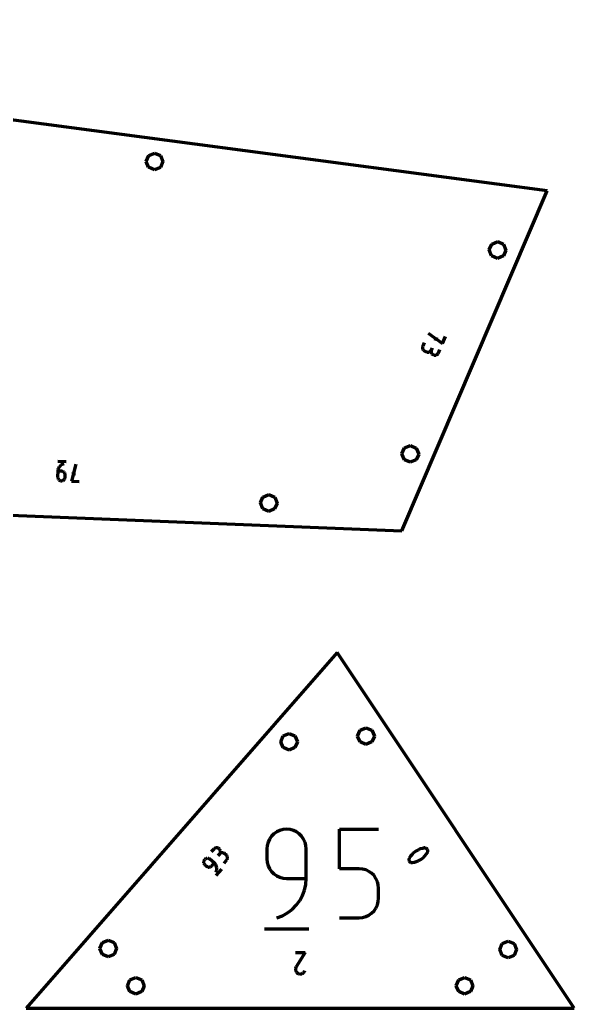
# Model space of a CAD drawing. Header units: inches. Extents: x -100 to 100, y -100 to -26.
# Drawn here: x 94.46 to 99.85, y -78.47 to -68.86 of the extents above; entities that cross this region are included whole.
import ezdxf

# ---------------------------------------------------------------- set-up
doc = ezdxf.new("R2010")
doc.units = ezdxf.units.IN
doc.header["$MEASUREMENT"] = 0
for name, color, linetype, lineweight in [('annotation', 7, 'Continuous', 0), ('boundary', 7, 'Continuous', 0), ('hole', 7, 'Continuous', 0)]:
    doc.layers.add(name, color=color, linetype=linetype, lineweight=lineweight)

msp = doc.modelspace()

# ---------------------------------------------------------------- linework, layer by layer
at = {"layer": 'annotation', "color": 1, "lineweight": 70}
for p, q in [((98.431324, -71.910999), (98.569545, -72.010348)), ((98.50152, -71.981229), (98.516057, -71.94727)), ((98.569545, -72.010348), (98.598623, -71.942419)), ((98.375685, -72.042507), (98.374805, -72.048923)), ((98.374805, -72.048923), (98.375053, -72.055282)), ((98.375053, -72.055282), (98.376374, -72.061449)), ((98.377749, -72.036172), (98.375685, -72.042507)), ((98.376374, -72.061449), (98.378711, -72.067285)), ((98.39227, -72.00225), (98.377749, -72.036172)), ((98.377749, -72.036172), (98.377749, -72.036172)), ((98.378711, -72.067285), (98.382008, -72.072655)), ((98.462481, -72.072442), (98.469752, -72.055457)), ((98.469752, -72.055457), (98.462481, -72.072442)), ((98.530324, -72.101482), (98.544845, -72.067561)), ((98.382008, -72.072655), (98.38621, -72.077421)), ((98.38621, -72.077421), (98.39126, -72.081446)), ((98.39126, -72.081446), (98.397103, -72.084593)), ((98.397103, -72.084593), (98.414087, -72.091863)), ((98.414087, -72.091863), (98.414087, -72.091863)), ((98.414087, -72.091863), (98.420395, -72.093917)), ((98.420395, -72.093917), (98.426792, -72.094792)), ((98.426792, -72.094792), (98.43314, -72.094543)), ((98.43314, -72.094543), (98.439302, -72.093222)), ((98.439302, -72.093222), (98.445139, -72.090884)), ((98.445139, -72.090884), (98.450513, -72.087583)), ((98.450513, -72.087583), (98.455287, -72.083373)), ((98.455287, -72.083373), (98.459322, -72.078308)), ((98.459322, -72.078308), (98.462481, -72.072442)), ((98.460418, -72.078777), (98.459539, -72.085194)), ((98.459539, -72.085194), (98.459791, -72.091555)), ((98.459791, -72.091555), (98.461117, -72.097724)), ((98.462481, -72.072442), (98.460418, -72.078777)), ((98.461117, -72.097724), (98.463463, -72.103564)), ((98.462481, -72.072442), (98.462481, -72.072442)), ((98.463463, -72.103564), (98.466773, -72.108939)), ((98.466773, -72.108939), (98.470991, -72.113712)), ((98.470991, -72.113712), (98.476062, -72.117746)), ((98.476062, -72.117746), (98.48193, -72.120904)), ((98.48193, -72.120904), (98.48193, -72.120904)), ((98.48193, -72.120904), (98.488238, -72.122958)), ((98.488238, -72.122958), (98.494635, -72.123833)), ((98.494635, -72.123833), (98.500983, -72.123583)), ((98.500983, -72.123583), (98.507145, -72.122263)), ((98.507145, -72.122263), (98.512982, -72.119925)), ((98.512982, -72.119925), (98.518356, -72.116624)), ((98.518356, -72.116624), (98.52313, -72.112414)), ((98.52313, -72.112414), (98.527165, -72.107349)), ((98.527165, -72.107349), (98.530324, -72.101482)), ((94.910728, -73.159356), (94.827711, -73.156061)), ((94.836953, -73.218875), (94.8327, -73.228912)), ((94.842543, -73.209597), (94.836953, -73.218875)), ((94.849366, -73.20121), (94.842543, -73.209597)), ((94.857317, -73.193845), (94.849366, -73.20121)), ((94.866289, -73.187633), (94.857317, -73.193845)), ((94.876178, -73.182707), (94.866289, -73.187633)), ((94.886877, -73.179196), (94.876178, -73.182707)), ((94.886877, -73.179196), (94.886877, -73.179196)), ((95.004465, -73.183864), (94.960963, -73.348432)), ((94.82863, -73.25074), (94.826432, -73.306112)), ((94.826432, -73.306112), (94.826432, -73.306112)), ((94.826432, -73.306112), (94.826762, -73.312768)), ((94.826762, -73.312768), (94.828226, -73.31908)), ((94.829891, -73.239577), (94.82863, -73.25074)), ((94.8655, -73.252203), (94.82863, -73.25074)), ((94.8327, -73.228912), (94.829891, -73.239577)), ((94.872093, -73.253061), (94.8655, -73.252203)), ((94.878258, -73.255023), (94.872093, -73.253061)), ((94.883892, -73.257982), (94.878258, -73.255023)), ((94.888894, -73.261829), (94.883892, -73.257982)), ((94.893164, -73.266455), (94.888894, -73.261829)), ((94.896601, -73.271752), (94.893164, -73.266455)), ((94.899104, -73.27761), (94.896601, -73.271752)), ((94.897349, -73.321824), (94.899313, -73.315648)), ((94.900572, -73.283922), (94.899104, -73.27761)), ((94.899313, -73.315648), (94.900171, -73.309039)), ((94.900171, -73.309039), (94.900904, -73.290578)), ((94.900904, -73.290578), (94.900572, -73.283922)), ((94.900904, -73.290578), (94.900904, -73.290578)), ((94.963898, -73.274495), (95.000809, -73.27596)), ((94.828226, -73.31908), (94.830723, -73.32494)), ((94.830723, -73.32494), (94.834155, -73.330238)), ((94.834155, -73.330238), (94.838421, -73.334865)), ((94.838421, -73.334865), (94.843421, -73.338714)), ((94.843421, -73.338714), (94.849057, -73.341674)), ((94.849057, -73.341674), (94.855229, -73.343638)), ((94.855229, -73.343638), (94.861836, -73.344497)), ((94.861836, -73.344497), (94.868477, -73.344164)), ((94.861836, -73.344497), (94.861836, -73.344497)), ((94.868477, -73.344164), (94.874778, -73.342695)), ((94.874778, -73.342695), (94.880628, -73.340191)), ((94.880628, -73.340191), (94.88592, -73.336751)), ((94.88592, -73.336751), (94.890544, -73.332476)), ((94.890544, -73.332476), (94.89439, -73.327467)), ((94.89439, -73.327467), (94.897349, -73.321824)), ((94.960963, -73.348432), (95.034796, -73.351362)), ((96.957565, -76.758694), (96.930908, -76.777568)), ((96.987305, -76.744542), (96.957565, -76.758694)), ((97.019583, -76.735653), (96.987305, -76.744542)), ((97.053855, -76.73257), (97.019583, -76.735653)), ((97.088198, -76.735653), (97.053855, -76.73257)), ((97.053855, -76.73257), (97.053855, -76.73257)), ((97.120514, -76.744542), (97.088198, -76.735653)), ((97.150265, -76.758694), (97.120514, -76.744542)), ((97.176914, -76.777568), (97.150265, -76.758694)), ((97.567326, -77.1155), (97.567326, -76.73257)), ((97.567326, -76.73257), (97.949231, -76.73257)), ((96.874872, -76.857099), (96.865986, -76.88944)), ((96.889017, -76.827312), (96.874872, -76.857099)), ((96.907877, -76.800621), (96.889017, -76.827312)), ((96.930908, -76.777568), (96.907877, -76.800621)), ((97.199922, -76.800621), (97.176914, -76.777568)), ((97.218753, -76.827312), (97.199922, -76.800621)), ((97.23287, -76.857099), (97.218753, -76.827312)), ((97.241734, -76.88944), (97.23287, -76.857099)), ((96.345474, -76.924696), (96.321164, -76.952477)), ((96.350295, -76.920092), (96.345474, -76.924696)), ((96.355701, -76.916522), (96.350295, -76.920092)), ((96.361545, -76.913994), (96.355701, -76.916522)), ((96.36768, -76.912516), (96.361545, -76.913994)), ((96.373956, -76.912098), (96.36768, -76.912516)), ((96.380227, -76.912748), (96.373956, -76.912098)), ((96.386344, -76.914474), (96.380227, -76.912748)), ((96.392159, -76.917286), (96.386344, -76.914474)), ((96.397525, -76.921192), (96.392159, -76.917286)), ((96.402131, -76.926013), (96.397525, -76.921192)), ((96.397525, -76.921192), (96.397525, -76.921192)), ((96.401035, -76.973317), (96.404958, -76.967928)), ((96.405855, -76.968713), (96.401035, -76.973317)), ((96.405708, -76.931419), (96.402131, -76.926013)), ((96.404958, -76.967928), (96.407779, -76.962095)), ((96.408244, -76.937265), (96.405708, -76.931419)), ((96.411262, -76.965142), (96.405855, -76.968713)), ((96.407779, -76.962095), (96.409508, -76.955965)), ((96.40973, -76.943403), (96.408244, -76.937265)), ((96.409508, -76.955965), (96.410155, -76.949685)), ((96.410155, -76.949685), (96.40973, -76.943403)), ((96.417106, -76.962614), (96.411262, -76.965142)), ((96.423241, -76.961136), (96.417106, -76.962614)), ((96.429517, -76.960718), (96.423241, -76.961136)), ((96.435788, -76.961368), (96.429517, -76.960718)), ((96.441905, -76.963095), (96.435788, -76.961368)), ((96.44772, -76.965906), (96.441905, -76.963095)), ((96.453086, -76.969812), (96.44772, -76.965906)), ((96.865986, -76.88944), (96.862903, -76.923792)), ((96.862903, -76.923792), (96.862903, -77.019403)), ((97.244808, -76.923792), (97.241734, -76.88944)), ((97.244808, -77.210571), (97.244808, -76.923792)), ((97.244808, -76.923792), (97.244808, -76.923792)), ((98.285821, -76.964869), (98.271497, -76.97925)), ((98.30145, -76.952037), (98.285821, -76.964869)), ((98.318255, -76.940839), (98.30145, -76.952037)), ((98.336107, -76.931361), (98.318255, -76.940839)), ((98.354877, -76.923691), (98.336107, -76.931361)), ((98.374435, -76.917914), (98.354877, -76.923691)), ((98.394652, -76.914116), (98.374435, -76.917914)), ((98.399907, -76.913872), (98.394652, -76.914116)), ((98.394652, -76.914116), (98.394652, -76.914116)), ((98.404977, -76.914553), (98.399907, -76.913872)), ((98.40977, -76.916087), (98.404977, -76.914553)), ((98.414193, -76.918401), (98.40977, -76.916087)), ((98.412478, -76.975053), (98.423779, -76.957803)), ((98.418152, -76.921422), (98.414193, -76.918401)), ((98.421555, -76.925079), (98.418152, -76.921422)), ((98.424309, -76.929299), (98.421555, -76.925079)), ((98.423779, -76.957803), (98.424801, -76.955886)), ((98.423779, -76.957803), (98.423779, -76.957803)), ((98.426321, -76.934008), (98.424309, -76.929299)), ((98.424801, -76.955886), (98.425678, -76.9539)), ((98.425678, -76.9539), (98.426405, -76.951859)), ((98.427498, -76.939136), (98.426321, -76.934008)), ((98.426405, -76.951859), (98.426981, -76.949775)), ((98.426981, -76.949775), (98.427403, -76.94766)), ((98.427403, -76.94766), (98.427669, -76.945526)), ((98.427718, -76.941252), (98.427498, -76.939136)), ((98.427498, -76.939136), (98.427498, -76.939136)), ((98.427669, -76.945526), (98.427774, -76.943386)), ((98.427774, -76.943386), (98.427718, -76.941252)), ((96.247191, -77.044386), (96.246543, -77.050667)), ((96.246543, -77.050667), (96.246964, -77.056952)), ((96.246964, -77.056952), (96.248446, -77.063094)), ((96.248918, -77.038257), (96.247191, -77.044386)), ((96.248446, -77.063094), (96.250979, -77.068944)), ((96.251734, -77.03243), (96.248918, -77.038257)), ((96.255649, -77.027051), (96.251734, -77.03243)), ((96.260469, -77.022447), (96.255649, -77.027051)), ((96.255649, -77.027051), (96.255649, -77.027051)), ((96.265877, -77.018877), (96.260469, -77.022447)), ((96.271723, -77.016351), (96.265877, -77.018877)), ((96.277862, -77.014877), (96.271723, -77.016351)), ((96.284145, -77.014464), (96.277862, -77.014877)), ((96.290425, -77.015123), (96.284145, -77.014464)), ((96.296556, -77.016861), (96.290425, -77.015123)), ((96.302389, -77.019689), (96.296556, -77.016861)), ((96.307778, -77.023615), (96.302389, -77.019689)), ((96.3495, -77.060125), (96.307778, -77.023615)), ((96.307778, -77.023615), (96.307778, -77.023615)), ((96.32519, -77.087905), (96.3495, -77.060125)), ((96.357396, -77.068121), (96.3495, -77.060125)), ((96.401035, -76.973317), (96.388862, -76.987226)), ((96.388862, -76.987226), (96.401035, -76.973317)), ((96.401035, -76.973317), (96.401035, -76.973317)), ((96.446116, -77.061821), (96.470427, -77.034041)), ((96.466996, -76.981984), (96.453086, -76.969812)), ((96.453086, -76.969812), (96.453086, -76.969812)), ((96.471581, -76.986786), (96.466996, -76.981984)), ((96.470427, -77.034041), (96.474351, -77.028652)), ((96.470427, -77.034041), (96.470427, -77.034041)), ((96.47514, -76.992178), (96.471581, -76.986786)), ((96.474351, -77.028652), (96.477173, -77.02282)), ((96.477663, -76.998012), (96.47514, -76.992178)), ((96.477173, -77.02282), (96.478904, -77.016693)), ((96.479139, -77.004141), (96.477663, -76.998012)), ((96.478904, -77.016693), (96.479556, -77.010417)), ((96.479556, -77.010417), (96.479139, -77.004141)), ((96.862903, -77.019403), (96.862903, -77.019403)), ((96.862903, -77.019403), (96.865986, -77.053754)), ((96.865986, -77.053754), (96.874872, -77.086089)), ((98.243411, -77.024558), (98.243305, -77.026728)), ((98.243305, -77.026728), (98.243359, -77.028917)), ((98.243359, -77.028917), (98.243575, -77.031116)), ((98.243673, -77.022413), (98.243411, -77.024558)), ((98.243575, -77.031116), (98.243575, -77.031116)), ((98.243575, -77.031116), (98.244763, -77.03619)), ((98.244092, -77.0203), (98.243673, -77.022413)), ((98.244664, -77.018226), (98.244092, -77.0203)), ((98.245387, -77.0162), (98.244664, -77.018226)), ((98.244763, -77.03619), (98.246784, -77.040858)), ((98.246261, -77.014226), (98.245387, -77.0162)), ((98.247283, -77.012314), (98.246261, -77.014226)), ((98.246784, -77.040858), (98.249545, -77.045047)), ((98.258608, -76.995094), (98.247283, -77.012314)), ((98.247283, -77.012314), (98.247283, -77.012314)), ((98.249545, -77.045047), (98.252952, -77.048684)), ((98.252952, -77.048684), (98.256912, -77.051694)), ((98.256912, -77.051694), (98.261331, -77.054005)), ((98.271497, -76.97925), (98.258608, -76.995094)), ((98.261331, -77.054005), (98.266116, -77.055542)), ((98.266116, -77.055542), (98.271173, -77.056232)), ((98.271173, -77.056232), (98.276409, -77.056001)), ((98.276409, -77.056001), (98.296651, -77.052234)), ((98.276409, -77.056001), (98.276409, -77.056001)), ((98.296651, -77.052234), (98.316228, -77.046479)), ((98.316228, -77.046479), (98.33501, -77.038824)), ((98.33501, -77.038824), (98.352868, -77.029354)), ((98.352868, -77.029354), (98.369674, -77.018156)), ((98.369674, -77.018156), (98.385296, -77.005316)), ((98.385296, -77.005316), (98.399608, -76.99092)), ((98.399608, -76.99092), (98.412478, -76.975053)), ((96.250979, -77.068944), (96.254553, -77.074354)), ((96.254553, -77.074354), (96.259158, -77.079176)), ((96.259158, -77.079176), (96.273068, -77.091348)), ((96.273068, -77.091348), (96.273068, -77.091348)), ((96.273068, -77.091348), (96.278458, -77.095273)), ((96.278458, -77.095273), (96.284293, -77.098097)), ((96.284293, -77.098097), (96.290427, -77.09983)), ((96.290427, -77.09983), (96.296709, -77.100483)), ((96.296709, -77.100483), (96.302994, -77.100066)), ((96.302994, -77.100066), (96.309132, -77.09859)), ((96.309132, -77.09859), (96.314976, -77.096064)), ((96.314976, -77.096064), (96.320378, -77.092499)), ((96.320378, -77.092499), (96.32519, -77.087905)), ((96.363933, -77.077011), (96.357396, -77.068121)), ((96.369074, -77.086629), (96.363933, -77.077011)), ((96.368585, -77.150428), (96.372577, -77.139893)), ((96.368585, -77.150428), (96.368585, -77.150428)), ((96.36904, -77.181462), (96.423777, -77.118911)), ((96.372782, -77.096812), (96.369074, -77.086629)), ((96.372577, -77.139893), (96.374956, -77.129099)), ((96.375023, -77.107394), (96.372782, -77.096812)), ((96.374956, -77.129099), (96.375759, -77.118211)), ((96.375759, -77.118211), (96.375023, -77.107394)), ((96.874872, -77.086089), (96.889017, -77.115869)), ((96.889017, -77.115869), (96.907877, -77.142551)), ((96.907877, -77.142551), (96.930908, -77.165596)), ((97.758279, -77.1155), (97.567326, -77.1155)), ((97.792565, -77.118564), (97.758279, -77.1155)), ((97.824851, -77.127403), (97.792565, -77.118564)), ((97.854593, -77.141484), (97.824851, -77.127403)), ((97.881248, -77.160273), (97.854593, -77.141484)), ((97.904275, -77.183236), (97.881248, -77.160273)), ((96.930908, -77.165596), (96.957565, -77.184461)), ((96.957565, -77.184461), (96.987305, -77.198606)), ((96.987305, -77.198606), (97.019583, -77.20749)), ((97.019583, -77.20749), (97.053855, -77.210571)), ((97.053855, -77.210571), (97.244808, -77.210571)), ((97.24058, -77.268549), (97.244808, -77.210571)), ((97.923129, -77.209842), (97.904275, -77.183236)), ((97.937268, -77.239557), (97.923129, -77.209842)), ((97.94615, -77.271848), (97.937268, -77.239557)), ((97.208312, -77.377051), (97.228242, -77.324276)), ((97.228242, -77.324276), (97.24058, -77.268549)), ((97.949231, -77.306182), (97.94615, -77.271848)), ((97.949231, -77.401308), (97.949231, -77.306182)), ((97.949231, -77.306182), (97.949231, -77.306182)), ((97.147746, -77.470944), (97.181307, -77.426174)), ((97.181307, -77.426174), (97.208312, -77.377051)), ((97.937262, -77.467994), (97.946148, -77.435659)), ((97.946148, -77.435659), (97.949231, -77.401308)), ((97.012905, -77.572127), (97.063027, -77.544621)), ((97.063027, -77.544621), (97.108147, -77.51066)), ((97.108147, -77.51066), (97.147746, -77.470944)), ((97.881226, -77.547501), (97.904257, -77.524456)), ((97.904257, -77.524456), (97.923117, -77.497774)), ((97.923117, -77.497774), (97.937262, -77.467994)), ((96.958298, -77.592476), (97.012905, -77.572127)), ((96.958298, -77.592476), (96.958298, -77.592476)), ((97.567326, -77.592476), (97.758279, -77.592476)), ((97.758279, -77.592476), (97.792551, -77.589395)), ((97.758279, -77.592476), (97.758279, -77.592476)), ((97.792551, -77.589395), (97.824829, -77.580511)), ((97.824829, -77.580511), (97.854569, -77.566366)), ((97.854569, -77.566366), (97.881226, -77.547501)), ((96.839041, -77.699964), (97.268993, -77.699964)), ((97.139676, -77.929459), (97.232942, -77.929459)), ((97.232942, -77.929459), (97.146761, -78.0682)), ((97.140294, -78.085037), (97.139644, -78.093057)), ((97.139644, -78.093057), (97.140372, -78.100999)), ((97.142373, -78.077117), (97.140294, -78.085037)), ((97.140372, -78.100999), (97.142426, -78.108684)), ((97.145931, -78.069477), (97.142373, -78.077117)), ((97.142426, -78.108684), (97.145756, -78.115932)), ((97.145756, -78.115932), (97.150312, -78.122565)), ((97.146018, -78.069311), (97.145931, -78.069477)), ((97.145931, -78.069477), (97.145931, -78.069477)), ((97.146106, -78.069153), (97.146018, -78.069311)), ((97.146193, -78.069002), (97.146106, -78.069153)), ((97.146281, -78.068859), (97.146193, -78.069002)), ((97.146371, -78.06872), (97.146281, -78.068859)), ((97.146464, -78.068586), (97.146371, -78.06872)), ((97.146559, -78.068456), (97.146464, -78.068586)), ((97.146658, -78.068327), (97.146559, -78.068456)), ((97.146761, -78.0682), (97.146658, -78.068327)), ((97.146761, -78.0682), (97.146761, -78.0682)), ((97.221826, -78.123001), (97.226686, -78.11611)), ((97.226686, -78.11611), (97.23281, -78.104363)), ((97.150312, -78.122565), (97.156041, -78.128404)), ((97.156041, -78.128404), (97.162893, -78.13327)), ((97.162893, -78.13327), (97.162893, -78.13327)), ((97.162893, -78.13327), (97.170555, -78.136778)), ((97.170555, -78.136778), (97.178487, -78.138824)), ((97.178487, -78.138824), (97.186511, -78.139456)), ((97.186511, -78.139456), (97.194452, -78.138719)), ((97.194452, -78.138719), (97.202131, -78.136659)), ((97.202131, -78.136659), (97.209372, -78.133322)), ((97.209372, -78.133322), (97.215996, -78.128754)), ((97.215996, -78.128754), (97.221826, -78.123001))]:
    msp.add_line(p, q, dxfattribs=at)
at = {"layer": 'boundary', "color": 5, "lineweight": 70}
for p, q in [((99.590394, -70.526142), (87.049634, -68.86288)), ((98.175836, -73.830741), (99.590394, -70.526142)), ((91.655755, -73.571931), (98.175836, -73.830741)), ((97.547315, -75.012872), (94.520321, -78.471961)), ((99.852243, -78.471961), (97.547315, -75.012872)), ((94.520321, -78.471961), (99.852243, -78.471961))]:
    msp.add_line(p, q, dxfattribs=at)
at = {"layer": 'hole', "color": 5, "lineweight": 70}
for p, q in [((95.688377, -70.239158), (95.712786, -70.182022)), ((95.711518, -70.29682), (95.688377, -70.239158)), ((95.712786, -70.182022), (95.770448, -70.15888)), ((95.770448, -70.15888), (95.827584, -70.18329)), ((95.850726, -70.240952), (95.826316, -70.298088)), ((95.827584, -70.18329), (95.850726, -70.240952)), ((95.768654, -70.321229), (95.711518, -70.29682)), ((95.826316, -70.298088), (95.768654, -70.321229)), ((99.025207, -71.100082), (99.049617, -71.042946)), ((99.048349, -71.157744), (99.025207, -71.100082)), ((99.049617, -71.042946), (99.107279, -71.019805)), ((99.107279, -71.019805), (99.164415, -71.044214)), ((99.187556, -71.101876), (99.163147, -71.159012)), ((99.164415, -71.044214), (99.187556, -71.101876)), ((99.105485, -71.182154), (99.048349, -71.157744)), ((99.163147, -71.159012), (99.105485, -71.182154)), ((98.176473, -73.082842), (98.200882, -73.025705)), ((98.200882, -73.025705), (98.258544, -73.002564)), ((98.258544, -73.002564), (98.31568, -73.026974)), ((98.31568, -73.026974), (98.338821, -73.084636)), ((98.199614, -73.140503), (98.176473, -73.082842)), ((98.338821, -73.084636), (98.314412, -73.141772)), ((98.25675, -73.164913), (98.199614, -73.140503)), ((98.314412, -73.141772), (98.25675, -73.164913)), ((96.799321, -73.559504), (96.823731, -73.502368)), ((96.823731, -73.502368), (96.881393, -73.479227)), ((96.881393, -73.479227), (96.938529, -73.503636)), ((96.938529, -73.503636), (96.96167, -73.561298)), ((96.822463, -73.617166), (96.799321, -73.559504)), ((96.96167, -73.561298), (96.937261, -73.618434)), ((96.879599, -73.641576), (96.822463, -73.617166)), ((96.937261, -73.618434), (96.879599, -73.641576)), ((97.020755, -75.823772), (97.078158, -75.799995)), ((97.078158, -75.799995), (97.13556, -75.823772)), ((97.745083, -75.825989), (97.76886, -75.768587)), ((97.76886, -75.768587), (97.826262, -75.74481)), ((97.826262, -75.74481), (97.883665, -75.768587)), ((97.883665, -75.768587), (97.907442, -75.825989)), ((96.996978, -75.881174), (97.020755, -75.823772)), ((97.020755, -75.938577), (96.996978, -75.881174)), ((97.13556, -75.823772), (97.159337, -75.881174)), ((97.159337, -75.881174), (97.13556, -75.938577)), ((97.76886, -75.883392), (97.745083, -75.825989)), ((97.826262, -75.907168), (97.76886, -75.883392)), ((97.883665, -75.883392), (97.826262, -75.907168)), ((97.907442, -75.825989), (97.883665, -75.883392)), ((97.078158, -75.962354), (97.020755, -75.938577)), ((97.13556, -75.938577), (97.078158, -75.962354)), ((95.261315, -77.834368), (95.318717, -77.810591)), ((95.318717, -77.810591), (95.37612, -77.834368)), ((99.151817, -77.84404), (99.209219, -77.820263)), ((99.209219, -77.820263), (99.266622, -77.84404)), ((95.237538, -77.89177), (95.261315, -77.834368)), ((95.261315, -77.949173), (95.237538, -77.89177)), ((95.37612, -77.834368), (95.399897, -77.89177)), ((95.399897, -77.89177), (95.37612, -77.949173)), ((99.12804, -77.901443), (99.151817, -77.84404)), ((99.151817, -77.958845), (99.12804, -77.901443)), ((99.266622, -77.84404), (99.290399, -77.901443)), ((99.290399, -77.901443), (99.266622, -77.958845)), ((95.318717, -77.972949), (95.261315, -77.949173)), ((95.37612, -77.949173), (95.318717, -77.972949)), ((99.209219, -77.982622), (99.151817, -77.958845)), ((99.266622, -77.958845), (99.209219, -77.982622)), ((95.505526, -78.253211), (95.529303, -78.195809)), ((95.529303, -78.195809), (95.586706, -78.172032)), ((95.586706, -78.172032), (95.644108, -78.195809)), ((95.644108, -78.195809), (95.667885, -78.253211)), ((98.704679, -78.253211), (98.728456, -78.195809)), ((98.728456, -78.195809), (98.785859, -78.172032)), ((98.785859, -78.172032), (98.843261, -78.195809)), ((98.843261, -78.195809), (98.867038, -78.253211)), ((95.529303, -78.310614), (95.505526, -78.253211)), ((95.586705, -78.334391), (95.529303, -78.310614)), ((95.644108, -78.310614), (95.586705, -78.334391)), ((95.667885, -78.253211), (95.644108, -78.310614)), ((98.728456, -78.310614), (98.704679, -78.253211)), ((98.785859, -78.334391), (98.728456, -78.310614)), ((98.843261, -78.310614), (98.785859, -78.334391)), ((98.867038, -78.253211), (98.843261, -78.310614))]:
    msp.add_line(p, q, dxfattribs=at)

doc.saveas('drawing.dxf')
